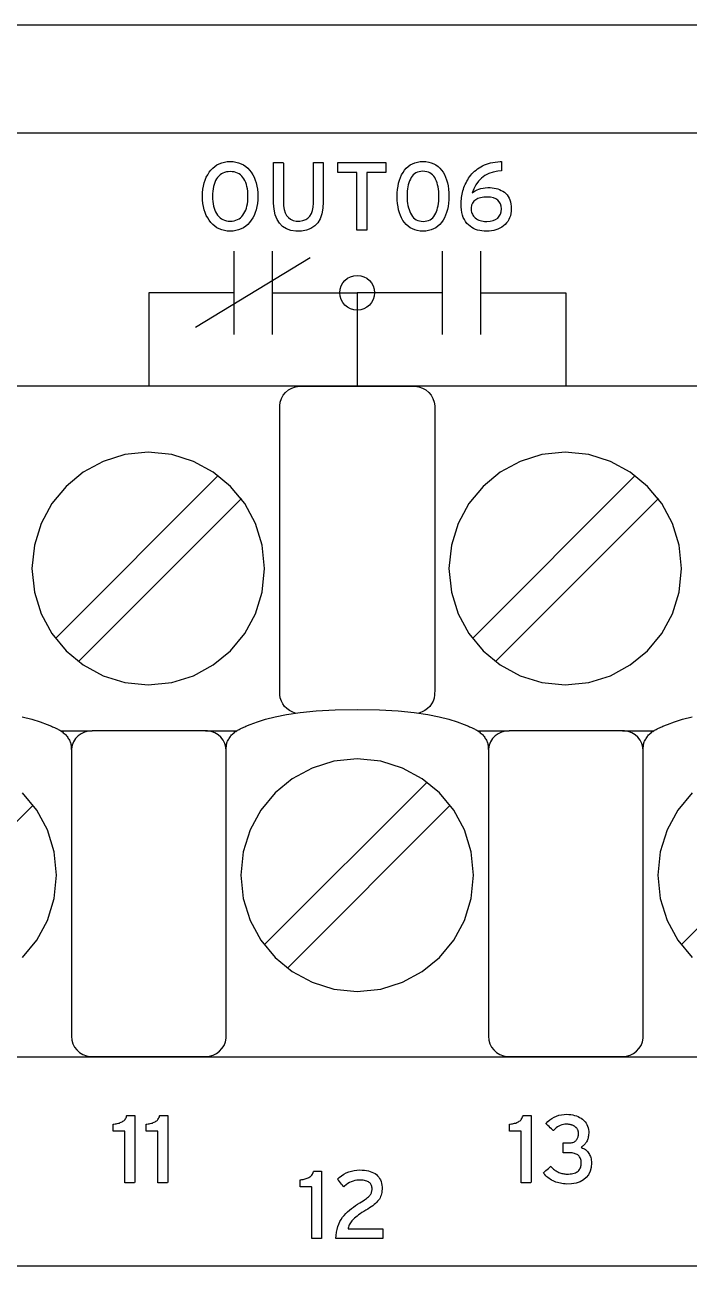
# Model space of a CAD drawing. Extents: x 1 to 47.7, y 0.2 to 33.3.
# Drawn here: x 29.693 to 30.649, y 13.33 to 15.115 of the extents above; entities that cross this region are included whole.
import ezdxf

# ---------------------------------------------------------------- set-up
doc = ezdxf.new("R2010")
doc.units = 0
doc.header["$MEASUREMENT"] = 0
doc.layers.add('4_0_____DWG', color=7, linetype='CONTINUOUS')

msp = doc.modelspace()

# ---------------------------------------------------------------- linework, layer by layer
at = {"layer": '4_0_____DWG'}
for points in [[(29.617, 15.1152), (29.7003, 15.1152), (29.7842, 15.1152), (29.8687, 15.1152), (29.9539, 15.1152), (30.0397, 15.1152), (30.126, 15.1152), (30.2129, 15.1152), (30.3004, 15.1152), (30.3884, 15.1152), (30.5661, 15.1152), (30.7458, 15.1152)], [(28.4366, 14.9598), (28.543, 14.9598), (28.6512, 14.9598), (28.761, 14.9598), (28.8724, 14.9598), (28.9854, 14.9598), (29.0998, 14.9598), (29.2156, 14.9598), (29.3328, 14.9598), (29.4512, 14.9598), (29.5708, 14.9598), (29.6916, 14.9598), (29.8135, 14.9598), (29.9364, 14.9598), (30.0602, 14.9598), (30.3105, 14.9598), (30.5639, 14.9598), (30.8198, 14.9598), (31.0777, 14.9598), (31.3372, 14.9598), (31.8587, 14.9598), (32.3802, 14.9598), (32.6397, 14.9598), (32.8976, 14.9598)], [(30.1847, 14.9029), (30.1847, 14.8199), (30.1706, 14.8199), (30.1706, 14.9029), (30.1431, 14.9029), (30.1431, 14.9171), (30.2122, 14.9171), (30.2122, 14.9029), (30.1847, 14.9029)], [(29.9934, 14.7899), (29.9934, 14.6699)], [(30.0484, 14.7899), (30.0484, 14.6699)], [(30.2934, 14.7899), (30.2934, 14.6699)], [(30.3484, 14.7899), (30.3484, 14.6699)], [(30.1034, 14.7799), (29.9384, 14.6799)], [(29.9934, 14.7299), (29.8709, 14.7299), (29.8709, 14.5953)], [(30.0484, 14.7299), (30.1709, 14.7299), (30.1709, 14.5953)], [(30.2934, 14.7299), (30.1709, 14.7299), (30.1709, 14.5953)], [(30.3484, 14.7299), (30.4709, 14.7299), (30.4709, 14.5953)], [(30.6958, 14.5953), (30.5847, 14.5953), (30.4683, 14.5953), (30.3469, 14.5953), (30.2211, 14.5953), (30.0913, 14.5953), (29.9579, 14.5953), (29.8214, 14.5953), (29.6822, 14.5953), (29.5408, 14.5953), (29.2531, 14.5953), (28.9618, 14.5953), (28.6706, 14.5953), (28.3829, 14.5953)], [(30.0819, 14.1254), (30.0775, 14.1269), (30.0734, 14.1291), (30.0697, 14.1317), (30.0665, 14.1349), (30.0638, 14.1386), (30.0618, 14.1426), (30.0603, 14.147), (30.0596, 14.1516), (30.0595, 14.1591), (30.0595, 14.1913), (30.0595, 14.2454), (30.0595, 14.3131), (30.0595, 14.3861), (30.0595, 14.4561), (30.0595, 14.5149), (30.0595, 14.5543), (30.0595, 14.567), (30.0602, 14.5726), (30.062, 14.5778), (30.0646, 14.5825), (30.068, 14.5866), (30.0722, 14.5901), (30.0769, 14.5927), (30.0822, 14.5946), (30.0879, 14.5954), (30.0928, 14.5954), (30.107, 14.5954), (30.1293, 14.5954), (30.1565, 14.5954), (30.1854, 14.5954), (30.2126, 14.5954), (30.2349, 14.5954), (30.2491, 14.5954), (30.2541, 14.5954), (30.2597, 14.5946), (30.265, 14.5927), (30.2697, 14.5901), (30.2739, 14.5866), (30.2773, 14.5825), (30.2799, 14.5778), (30.2817, 14.5726), (30.2824, 14.567), (30.2824, 14.5543), (30.2824, 14.5149), (30.2824, 14.4561), (30.2824, 14.3861), (30.2824, 14.3131), (30.2824, 14.2454), (30.2824, 14.1913), (30.2824, 14.1591), (30.2823, 14.1516), (30.2816, 14.1469), (30.2801, 14.1426), (30.278, 14.1385), (30.2753, 14.1349), (30.2721, 14.1317), (30.2683, 14.129), (30.2642, 14.1269), (30.2597, 14.1254)], [(29.7366, 14.2328), (29.9708, 14.4671)], [(30.3366, 14.2328), (30.5709, 14.4671)], [(29.77, 14.1994), (30.0043, 14.4337)], [(30.37, 14.1994), (30.6043, 14.4337)], [(29.9825, 14.0708), (29.9825, 14.0723), (29.9826, 14.0738), (29.9826, 14.0754), (29.9827, 14.077), (29.9828, 14.0786), (29.983, 14.0801), (29.9832, 14.0815), (29.9835, 14.0827), (29.9839, 14.0838), (29.9845, 14.0851), (29.9852, 14.0863), (29.986, 14.0876), (29.9868, 14.0889), (29.9876, 14.0901), (29.9884, 14.0914), (29.9893, 14.0927), (29.9901, 14.0939), (29.9913, 14.0951), (29.9926, 14.0961), (29.9939, 14.0971), (29.9951, 14.0981), (29.9964, 14.0989), (29.9976, 14.0997), (29.9988, 14.1005), (30.0001, 14.1012), (30.0013, 14.1019), (30.0025, 14.1025), (30.0036, 14.103), (30.0046, 14.1036), (30.0057, 14.1041), (30.0068, 14.1046), (30.008, 14.1051), (30.0093, 14.1057), (30.0108, 14.1063), (30.0171, 14.1088), (30.0274, 14.1126), (30.0392, 14.1164), (30.053, 14.1201), (30.0694, 14.1234), (30.0889, 14.1263), (30.1119, 14.1286), (30.1391, 14.13), (30.171, 14.1306), (30.2029, 14.13), (30.2301, 14.1286), (30.2531, 14.1263), (30.2726, 14.1234), (30.289, 14.1201), (30.3028, 14.1164), (30.3146, 14.1126), (30.3248, 14.1088), (30.3312, 14.1063), (30.3327, 14.1057), (30.334, 14.1051), (30.3352, 14.1046), (30.3363, 14.1041), (30.3374, 14.1036), (30.3384, 14.103), (30.3395, 14.1025), (30.3407, 14.1019), (30.3419, 14.1012), (30.3431, 14.1005), (30.3444, 14.0997), (30.3456, 14.0989), (30.3469, 14.0981), (30.3481, 14.0971), (30.3494, 14.0961), (30.3507, 14.0951), (30.3519, 14.0939), (30.3527, 14.0927), (30.3536, 14.0914), (30.3544, 14.0901), (30.3552, 14.0889), (30.356, 14.0876), (30.3568, 14.0863), (30.3575, 14.0851), (30.3581, 14.0838), (30.3585, 14.0827), (30.3588, 14.0815), (30.3591, 14.0801), (30.3593, 14.0786), (30.3594, 14.077), (30.3595, 14.0754), (30.3596, 14.0738), (30.3597, 14.0723), (30.3597, 14.0708)], [(29.689, 14.1201), (29.7028, 14.1164), (29.7146, 14.1126), (29.7248, 14.1088), (29.7312, 14.1063), (29.7327, 14.1057), (29.734, 14.1051), (29.7352, 14.1046), (29.7363, 14.1041), (29.7374, 14.1036), (29.7384, 14.103), (29.7395, 14.1025), (29.7407, 14.1019), (29.7419, 14.1012), (29.7431, 14.1005), (29.7444, 14.0997), (29.7456, 14.0989), (29.7468, 14.0981), (29.7481, 14.0971), (29.7494, 14.0961), (29.7507, 14.0951), (29.7519, 14.0939), (29.7527, 14.0927), (29.7535, 14.0914), (29.7544, 14.0901), (29.7552, 14.0889), (29.756, 14.0876), (29.7568, 14.0863), (29.7575, 14.0851), (29.7581, 14.0838), (29.7585, 14.0827), (29.7588, 14.0815), (29.7591, 14.0801), (29.7593, 14.0786), (29.7594, 14.077), (29.7595, 14.0754), (29.7596, 14.0738), (29.7597, 14.0723), (29.7597, 14.0708)], [(30.5825, 14.0708), (30.5825, 14.0723), (30.5826, 14.0738), (30.5826, 14.0754), (30.5827, 14.077), (30.5828, 14.0786), (30.583, 14.0801), (30.5832, 14.0815), (30.5835, 14.0827), (30.5839, 14.0838), (30.5845, 14.0851), (30.5852, 14.0863), (30.586, 14.0876), (30.5868, 14.0889), (30.5876, 14.0901), (30.5884, 14.0914), (30.5893, 14.0927), (30.5901, 14.0939), (30.5913, 14.0951), (30.5926, 14.0961), (30.5939, 14.0971), (30.5951, 14.0981), (30.5964, 14.0989), (30.5976, 14.0997), (30.5988, 14.1005), (30.6001, 14.1012), (30.6013, 14.1019), (30.6025, 14.1025), (30.6036, 14.103), (30.6046, 14.1036), (30.6057, 14.1041), (30.6068, 14.1046), (30.608, 14.1051), (30.6093, 14.1057), (30.6108, 14.1063), (30.6172, 14.1088), (30.6274, 14.1126), (30.6392, 14.1164), (30.653, 14.1201)], [(29.7441, 14.1), (29.7897, 14.1)], [(29.9525, 14.1), (29.9981, 14.1)], [(30.3441, 14.1), (30.3897, 14.1)], [(30.5525, 14.1), (30.5981, 14.1)], [(30.0372, 13.7918), (30.2715, 14.0261)], [(30.6372, 13.7918), (30.8715, 14.0261)], [(29.6893, 13.7739), (29.7098, 13.7986), (29.7252, 13.827), (29.7349, 13.8584), (29.7383, 13.8921), (29.7349, 13.9258), (29.7252, 13.9572), (29.7098, 13.9856), (29.6893, 14.0104)], [(30.6527, 14.0104), (30.6322, 13.9856), (30.6168, 13.9572), (30.607, 13.9258), (30.6036, 13.8921), (30.607, 13.8584), (30.6168, 13.827), (30.6322, 13.7986), (30.6527, 13.7739)], [(29.4706, 13.7584), (29.7049, 13.9927)], [(30.0706, 13.7584), (30.3049, 13.9927)], [(28.4201, 13.6311), (28.5593, 13.6311), (28.7007, 13.6311), (28.9885, 13.6311), (29.2798, 13.6311), (29.5711, 13.6311), (29.8589, 13.6311), (30.0003, 13.6311), (30.1395, 13.6311), (30.276, 13.6311), (30.4094, 13.6311), (30.5393, 13.6311), (30.6651, 13.6311)], [(32.8976, 13.3298), (32.6397, 13.3298), (32.3802, 13.3298), (31.8587, 13.3298), (31.3372, 13.3298), (31.0777, 13.3298), (30.8198, 13.3298), (30.5639, 13.3298), (30.3105, 13.3298), (30.0602, 13.3298), (29.9364, 13.3298), (29.8135, 13.3298), (29.6916, 13.3298), (29.5708, 13.3298), (29.4512, 13.3298), (29.3328, 13.3298), (29.2156, 13.3298), (29.0998, 13.3298), (28.9854, 13.3298), (28.8724, 13.3298), (28.761, 13.3298), (28.6512, 13.3298), (28.543, 13.3298), (28.4366, 13.3298)]]:
    msp.add_lwpolyline(points, dxfattribs=at)
for points in [[(30.0281, 14.8685), (30.0279, 14.8634), (30.0274, 14.8584), (30.0267, 14.8538), (30.0257, 14.8493), (30.0243, 14.8452), (30.0227, 14.8412), (30.0208, 14.8376), (30.0186, 14.8341), (30.0162, 14.8309), (30.0134, 14.8281), (30.0105, 14.8255), (30.0073, 14.8234), (30.0039, 14.8217), (30.0003, 14.8203), (29.9965, 14.8193), (29.9924, 14.8186), (29.9881, 14.8183), (29.9839, 14.8186), (29.9799, 14.8193), (29.9761, 14.8203), (29.9725, 14.8217), (29.9692, 14.8234), (29.9661, 14.8255), (29.9632, 14.8281), (29.9605, 14.8309), (29.958, 14.8341), (29.9558, 14.8376), (29.9538, 14.8412), (29.9522, 14.8452), (29.9508, 14.8493), (29.9498, 14.8538), (29.949, 14.8584), (29.9485, 14.8634), (29.9483, 14.8685), (29.9485, 14.8737), (29.949, 14.8786), (29.9498, 14.8833), (29.9508, 14.8878), (29.9522, 14.892), (29.9538, 14.8959), (29.9558, 14.8996), (29.958, 14.9031), (29.9605, 14.9063), (29.9632, 14.9091), (29.9661, 14.9116), (29.9692, 14.9137), (29.9725, 14.9154), (29.9761, 14.9168), (29.9799, 14.9178), (29.9839, 14.9184), (29.9881, 14.9186), (29.9924, 14.9184), (29.9965, 14.9178), (30.0003, 14.9168), (30.0039, 14.9154), (30.0073, 14.9137), (30.0105, 14.9116), (30.0134, 14.9091), (30.0162, 14.9063), (30.0186, 14.9031), (30.0208, 14.8996), (30.0227, 14.8959), (30.0243, 14.892), (30.0257, 14.8878), (30.0267, 14.8833), (30.0274, 14.8786), (30.0279, 14.8737)], [(30.1221, 14.8604), (30.1216, 14.8513), (30.1201, 14.8433), (30.1176, 14.8364), (30.1142, 14.8306), (30.1098, 14.8259), (30.1044, 14.8224), (30.0981, 14.8199), (30.0908, 14.8186), (30.0828, 14.8185), (30.0754, 14.8196), (30.069, 14.8219), (30.0636, 14.8253), (30.0591, 14.8297), (30.0556, 14.8353), (30.053, 14.8421), (30.0513, 14.8499), (30.0506, 14.8588), (30.0506, 14.8621), (30.0506, 14.8671), (30.0506, 14.8748), (30.0506, 14.884), (30.0506, 14.8938), (30.0506, 14.9031), (30.0506, 14.9107), (30.0506, 14.9157), (30.0506, 14.9171), (30.0514, 14.9171), (30.0529, 14.9171), (30.055, 14.9171), (30.0574, 14.9171), (30.0598, 14.9171), (30.062, 14.9171), (30.0637, 14.9171), (30.0646, 14.9171), (30.0647, 14.9163), (30.0647, 14.912), (30.0647, 14.9048), (30.0647, 14.8959), (30.0647, 14.8862), (30.0647, 14.8768), (30.0647, 14.8688), (30.0647, 14.8632), (30.0647, 14.8611), (30.065, 14.8549), (30.0659, 14.8496), (30.0673, 14.8449), (30.0694, 14.841), (30.072, 14.8379), (30.0752, 14.8355), (30.079, 14.8339), (30.0833, 14.833), (30.0882, 14.8329), (30.0928, 14.8336), (30.0968, 14.8351), (30.1001, 14.8372), (30.1029, 14.8401), (30.1051, 14.8437), (30.1067, 14.848), (30.1077, 14.8531), (30.108, 14.8589), (30.108, 14.8615), (30.108, 14.8666), (30.108, 14.8743), (30.108, 14.8837), (30.108, 14.8936), (30.108, 14.9029), (30.108, 14.9106), (30.108, 14.9157), (30.1081, 14.9171), (30.1088, 14.9171), (30.1103, 14.9171), (30.1124, 14.9171), (30.1148, 14.9171), (30.1173, 14.9171), (30.1195, 14.9171), (30.1211, 14.9171), (30.122, 14.9171), (30.1221, 14.9163), (30.1221, 14.9119), (30.1221, 14.9047), (30.1221, 14.8956), (30.1221, 14.8858), (30.1221, 14.8763), (30.1221, 14.8682), (30.1221, 14.8625)], [(30.3027, 14.8687), (30.3026, 14.8635), (30.3022, 14.8586), (30.3016, 14.8539), (30.3007, 14.8495), (30.2995, 14.8453), (30.2981, 14.8414), (30.2964, 14.8376), (30.2944, 14.8342), (30.2922, 14.8309), (30.2897, 14.8281), (30.287, 14.8255), (30.284, 14.8234), (30.2808, 14.8217), (30.2774, 14.8203), (30.2736, 14.8193), (30.2697, 14.8186), (30.2655, 14.8183), (30.2613, 14.8186), (30.2574, 14.8192), (30.2537, 14.8202), (30.2503, 14.8216), (30.2471, 14.8234), (30.2442, 14.8255), (30.2415, 14.828), (30.239, 14.8308), (30.2368, 14.834), (30.2349, 14.8374), (30.2332, 14.8411), (30.2317, 14.845), (30.2306, 14.8492), (30.2297, 14.8536), (30.229, 14.8583), (30.2286, 14.8632), (30.2285, 14.8684), (30.2286, 14.8736), (30.229, 14.8785), (30.2297, 14.8832), (30.2306, 14.8876), (30.2318, 14.8918), (30.2332, 14.8958), (30.2349, 14.8995), (30.2369, 14.903), (30.2392, 14.9062), (30.2416, 14.9091), (30.2444, 14.9116), (30.2473, 14.9137), (30.2505, 14.9155), (30.254, 14.9168), (30.2577, 14.9178), (30.2616, 14.9184), (30.2657, 14.9186), (30.2699, 14.9184), (30.2739, 14.9178), (30.2776, 14.9168), (30.281, 14.9154), (30.2842, 14.9137), (30.2872, 14.9116), (30.2899, 14.9091), (30.2923, 14.9063), (30.2945, 14.9031), (30.2965, 14.8997), (30.2981, 14.896), (30.2995, 14.8921), (30.3007, 14.8879), (30.3016, 14.8834), (30.3022, 14.8788), (30.3026, 14.8738)], [(30.3927, 14.8507), (30.3925, 14.8472), (30.392, 14.8438), (30.3913, 14.8407), (30.3903, 14.8378), (30.389, 14.835), (30.3875, 14.8325), (30.3857, 14.8302), (30.3837, 14.828), (30.3813, 14.8261), (30.3789, 14.8244), (30.3762, 14.8228), (30.3734, 14.8215), (30.3705, 14.8205), (30.3674, 14.8196), (30.3642, 14.819), (30.3608, 14.8186), (30.3572, 14.8184), (30.3537, 14.8184), (30.3504, 14.8187), (30.3472, 14.8192), (30.3442, 14.8199), (30.3412, 14.8209), (30.3385, 14.8222), (30.3358, 14.8237), (30.3333, 14.8254), (30.3309, 14.8274), (30.3287, 14.8296), (30.3268, 14.8322), (30.3251, 14.835), (30.3236, 14.8381), (30.3225, 14.8415), (30.3215, 14.8453), (30.3209, 14.8493), (30.3205, 14.8536), (30.3205, 14.8577), (30.3205, 14.8599), (30.3206, 14.8622), (30.3209, 14.8645), (30.3212, 14.8668), (30.3215, 14.8691), (30.322, 14.8715), (30.3225, 14.8739), (30.3231, 14.8763), (30.3238, 14.8787), (30.3246, 14.8811), (30.3254, 14.8834), (30.3264, 14.8857), (30.3275, 14.8879), (30.3286, 14.8902), (30.3299, 14.8924), (30.3313, 14.8945), (30.3327, 14.8967), (30.3343, 14.8988), (30.3361, 14.9008), (30.3379, 14.9027), (30.3399, 14.9045), (30.3419, 14.9062), (30.3441, 14.9079), (30.3464, 14.9095), (30.3488, 14.9109), (30.3513, 14.9123), (30.354, 14.9136), (30.3568, 14.9148), (30.3598, 14.9158), (30.3629, 14.9166), (30.3661, 14.9173), (30.3695, 14.9179), (30.3731, 14.9183), (30.3768, 14.9186), (30.3788, 14.9185), (30.3788, 14.9176), (30.3788, 14.916), (30.3788, 14.9139), (30.3788, 14.9115), (30.3788, 14.9092), (30.3788, 14.9072), (30.3788, 14.9057), (30.3788, 14.905), (30.3732, 14.9045), (30.3664, 14.9032), (30.3602, 14.9012), (30.3546, 14.8984), (30.3497, 14.8948), (30.3454, 14.8904), (30.3417, 14.8853), (30.3386, 14.8794), (30.3364, 14.8734), (30.3385, 14.8751), (30.3409, 14.8766), (30.3434, 14.8778), (30.3461, 14.8789), (30.349, 14.8797), (30.352, 14.8804), (30.3553, 14.8808), (30.3588, 14.881), (30.3622, 14.8811), (30.3652, 14.8809), (30.368, 14.8805), (30.3708, 14.88), (30.3734, 14.8792), (30.3759, 14.8783), (30.3783, 14.8771), (30.3806, 14.8758), (30.3828, 14.8743), (30.3848, 14.8725), (30.3866, 14.8705), (30.3881, 14.8683), (30.3895, 14.8659), (30.3906, 14.8633), (30.3914, 14.8605), (30.3921, 14.8574), (30.3925, 14.8542)], [(30.0137, 14.8685), (30.0136, 14.8723), (30.0134, 14.876), (30.0129, 14.8794), (30.0123, 14.8826), (30.0115, 14.8857), (30.0105, 14.8885), (30.0093, 14.8911), (30.008, 14.8936), (30.0065, 14.8958), (30.0048, 14.8977), (30.0029, 14.8994), (30.0009, 14.9008), (29.9987, 14.902), (29.9963, 14.9029), (29.9937, 14.9036), (29.991, 14.904), (29.9881, 14.9041), (29.9853, 14.904), (29.9827, 14.9036), (29.9801, 14.9029), (29.9778, 14.902), (29.9756, 14.9008), (29.9736, 14.8994), (29.9718, 14.8977), (29.9701, 14.8958), (29.9685, 14.8936), (29.9672, 14.8911), (29.966, 14.8885), (29.965, 14.8857), (29.9642, 14.8826), (29.9635, 14.8794), (29.9631, 14.876), (29.9628, 14.8723), (29.9627, 14.8685), (29.9628, 14.8648), (29.9631, 14.8612), (29.9635, 14.8578), (29.9642, 14.8546), (29.965, 14.8516), (29.966, 14.8488), (29.9672, 14.8462), (29.9685, 14.8438), (29.9701, 14.8415), (29.9718, 14.8395), (29.9736, 14.8377), (29.9756, 14.8362), (29.9778, 14.835), (29.9801, 14.8341), (29.9827, 14.8334), (29.9853, 14.833), (29.9881, 14.8329), (29.991, 14.833), (29.9937, 14.8334), (29.9963, 14.8341), (29.9987, 14.835), (30.0009, 14.8362), (30.0029, 14.8377), (30.0048, 14.8395), (30.0065, 14.8415), (30.008, 14.8438), (30.0093, 14.8462), (30.0105, 14.8488), (30.0115, 14.8516), (30.0123, 14.8546), (30.0129, 14.8578), (30.0134, 14.8612), (30.0136, 14.8648)], [(30.2885, 14.8684), (30.2884, 14.872), (30.2882, 14.8755), (30.2879, 14.8788), (30.2873, 14.882), (30.2867, 14.885), (30.2859, 14.8878), (30.2849, 14.8905), (30.2838, 14.8931), (30.2826, 14.8954), (30.2811, 14.8975), (30.2795, 14.8994), (30.2776, 14.9009), (30.2756, 14.9022), (30.2733, 14.9032), (30.2709, 14.9039), (30.2683, 14.9044), (30.2655, 14.9045), (30.2627, 14.9044), (30.2601, 14.9039), (30.2577, 14.9032), (30.2555, 14.9022), (30.2535, 14.901), (30.2517, 14.8994), (30.2501, 14.8976), (30.2486, 14.8956), (30.2474, 14.8932), (30.2462, 14.8907), (30.2453, 14.8881), (30.2445, 14.8852), (30.2438, 14.8823), (30.2433, 14.8791), (30.243, 14.8758), (30.2428, 14.8723), (30.2427, 14.8687), (30.2428, 14.8651), (30.243, 14.8616), (30.2434, 14.8583), (30.2439, 14.8552), (30.2446, 14.8522), (30.2455, 14.8494), (30.2465, 14.8467), (30.2476, 14.8442), (30.2489, 14.8418), (30.2504, 14.8397), (30.252, 14.8378), (30.2538, 14.8362), (30.2558, 14.8349), (30.258, 14.8338), (30.2604, 14.8331), (30.263, 14.8326), (30.2657, 14.8324), (30.2686, 14.8326), (30.2712, 14.8331), (30.2736, 14.8338), (30.2758, 14.8348), (30.2778, 14.8361), (30.2797, 14.8377), (30.2813, 14.8396), (30.2827, 14.8417), (30.284, 14.8441), (30.285, 14.8466), (30.286, 14.8492), (30.2867, 14.852), (30.2874, 14.855), (30.2879, 14.8581), (30.2882, 14.8614), (30.2884, 14.8648)], [(30.3784, 14.8505), (30.3781, 14.8544), (30.3771, 14.8578), (30.3754, 14.8606), (30.3732, 14.863), (30.3704, 14.8649), (30.3669, 14.8662), (30.3628, 14.8671), (30.3581, 14.8674), (30.353, 14.8672), (30.3485, 14.8666), (30.3446, 14.8654), (30.3414, 14.8637), (30.3388, 14.8615), (30.3369, 14.8588), (30.3356, 14.8556), (30.3349, 14.8519), (30.3348, 14.8492), (30.335, 14.8475), (30.3354, 14.8458), (30.3359, 14.8443), (30.3366, 14.8427), (30.3374, 14.8413), (30.3384, 14.8399), (30.3396, 14.8386), (30.3409, 14.8374), (30.3424, 14.8362), (30.344, 14.8352), (30.3458, 14.8344), (30.3477, 14.8337), (30.3498, 14.8331), (30.352, 14.8328), (30.3543, 14.8325), (30.3574, 14.8325), (30.3623, 14.8329), (30.3665, 14.8338), (30.3701, 14.8353), (30.3731, 14.8373), (30.3754, 14.8398), (30.3771, 14.8428), (30.3781, 14.8464)], [(30.1959, 14.7299), (30.1954, 14.7249), (30.194, 14.7202), (30.1917, 14.7159), (30.1886, 14.7122), (30.1849, 14.7092), (30.1807, 14.7069), (30.176, 14.7054), (30.1709, 14.7049), (30.1659, 14.7054), (30.1612, 14.7069), (30.157, 14.7092), (30.1533, 14.7122), (30.1502, 14.7159), (30.1479, 14.7202), (30.1465, 14.7249), (30.1459, 14.7299), (30.1465, 14.7349), (30.1479, 14.7396), (30.1502, 14.7439), (30.1533, 14.7476), (30.157, 14.7506), (30.1612, 14.7529), (30.1659, 14.7544), (30.1709, 14.7549), (30.176, 14.7544), (30.1807, 14.7529), (30.1849, 14.7506), (30.1886, 14.7476), (30.1917, 14.7439), (30.194, 14.7396), (30.1954, 14.7349)], [(29.703, 14.3331), (29.7064, 14.2994), (29.7162, 14.268), (29.7316, 14.2396), (29.752, 14.2149), (29.7768, 14.1945), (29.8052, 14.1791), (29.8367, 14.1694), (29.8704, 14.166), (29.9041, 14.1694), (29.9355, 14.1791), (29.9639, 14.1945), (29.9887, 14.2149), (30.0091, 14.2396), (30.0245, 14.268), (30.0343, 14.2994), (30.0377, 14.3331), (30.0343, 14.3668), (30.0245, 14.3982), (30.0091, 14.4266), (29.9887, 14.4514), (29.9639, 14.4719), (29.9355, 14.4873), (29.9041, 14.4971), (29.8704, 14.5005), (29.8367, 14.4971), (29.8052, 14.4873), (29.7768, 14.4719), (29.752, 14.4514), (29.7316, 14.4266), (29.7162, 14.3982), (29.7064, 14.3668)], [(30.303, 14.3331), (30.3064, 14.2994), (30.3162, 14.268), (30.3316, 14.2396), (30.352, 14.2149), (30.3768, 14.1945), (30.4052, 14.1791), (30.4367, 14.1694), (30.4704, 14.166), (30.5041, 14.1694), (30.5355, 14.1791), (30.5639, 14.1945), (30.5887, 14.2149), (30.6091, 14.2396), (30.6245, 14.268), (30.6343, 14.2994), (30.6377, 14.3331), (30.6343, 14.3668), (30.6245, 14.3982), (30.6091, 14.4266), (30.5887, 14.4514), (30.5639, 14.4719), (30.5355, 14.4873), (30.5041, 14.4971), (30.4704, 14.5005), (30.4367, 14.4971), (30.4052, 14.4873), (30.3768, 14.4719), (30.352, 14.4514), (30.3316, 14.4266), (30.3162, 14.3982), (30.3064, 14.3668)], [(29.9825, 14.0708), (29.982, 14.0763), (29.9804, 14.0815), (29.978, 14.0863), (29.9747, 14.0905), (29.9707, 14.0941), (29.9661, 14.0969), (29.961, 14.0989), (29.9554, 14.0999), (29.9509, 14.1), (29.9391, 14.1), (29.9186, 14.1), (29.8924, 14.1), (29.8639, 14.1), (29.8362, 14.1), (29.8125, 14.1), (29.7959, 14.1), (29.7897, 14.1), (29.784, 14.0995), (29.7786, 14.098), (29.7738, 14.0956), (29.7695, 14.0924), (29.7658, 14.0885), (29.7629, 14.084), (29.7609, 14.079), (29.7598, 14.0736), (29.7597, 14.0667), (29.7597, 14.037), (29.7597, 13.9852), (29.7597, 13.9194), (29.7597, 13.8476), (29.7597, 13.7778), (29.7597, 13.718), (29.7597, 13.6762), (29.7597, 13.6605), (29.7602, 13.6549), (29.7618, 13.6497), (29.7642, 13.645), (29.7675, 13.6408), (29.7715, 13.6372), (29.7761, 13.6344), (29.7813, 13.6324), (29.7868, 13.6314), (29.7913, 13.6313), (29.8031, 13.6313), (29.8237, 13.6313), (29.8498, 13.6313), (29.8783, 13.6313), (29.906, 13.6313), (29.9297, 13.6313), (29.9463, 13.6313), (29.9525, 13.6313), (29.9582, 13.6318), (29.9636, 13.6333), (29.9685, 13.6357), (29.9728, 13.6389), (29.9764, 13.6428), (29.9793, 13.6473), (29.9813, 13.6523), (29.9824, 13.6577), (29.9825, 13.6646), (29.9825, 13.6943), (29.9825, 13.7461), (29.9825, 13.8119), (29.9825, 13.8837), (29.9825, 13.9535), (29.9825, 14.0133), (29.9825, 14.0551)], [(30.5825, 14.0708), (30.582, 14.0763), (30.5804, 14.0815), (30.578, 14.0863), (30.5747, 14.0905), (30.5707, 14.0941), (30.5661, 14.0969), (30.561, 14.0989), (30.5554, 14.0999), (30.5509, 14.1), (30.5391, 14.1), (30.5186, 14.1), (30.4924, 14.1), (30.4639, 14.1), (30.4362, 14.1), (30.4125, 14.1), (30.3959, 14.1), (30.3897, 14.1), (30.384, 14.0995), (30.3786, 14.098), (30.3738, 14.0956), (30.3695, 14.0924), (30.3658, 14.0885), (30.3629, 14.084), (30.3609, 14.079), (30.3598, 14.0736), (30.3597, 14.0667), (30.3597, 14.037), (30.3597, 13.9852), (30.3597, 13.9194), (30.3597, 13.8476), (30.3597, 13.7778), (30.3597, 13.718), (30.3597, 13.6762), (30.3597, 13.6605), (30.3602, 13.6549), (30.3618, 13.6497), (30.3643, 13.645), (30.3675, 13.6408), (30.3715, 13.6372), (30.3761, 13.6344), (30.3813, 13.6324), (30.3868, 13.6314), (30.3913, 13.6313), (30.4031, 13.6313), (30.4237, 13.6313), (30.4498, 13.6313), (30.4783, 13.6313), (30.506, 13.6313), (30.5297, 13.6313), (30.5463, 13.6313), (30.5525, 13.6313), (30.5582, 13.6318), (30.5636, 13.6333), (30.5685, 13.6357), (30.5728, 13.6389), (30.5764, 13.6428), (30.5793, 13.6473), (30.5813, 13.6523), (30.5824, 13.6577), (30.5825, 13.6646), (30.5825, 13.6943), (30.5825, 13.7461), (30.5825, 13.8119), (30.5825, 13.8837), (30.5825, 13.9535), (30.5825, 14.0133), (30.5825, 14.0551)], [(30.0036, 13.8921), (30.007, 13.8584), (30.0168, 13.827), (30.0322, 13.7986), (30.0527, 13.7739), (30.0774, 13.7535), (30.1059, 13.7381), (30.1373, 13.7284), (30.1711, 13.725), (30.2048, 13.7284), (30.2362, 13.7381), (30.2646, 13.7535), (30.2893, 13.7739), (30.3098, 13.7986), (30.3252, 13.827), (30.3349, 13.8584), (30.3383, 13.8921), (30.3349, 13.9258), (30.3252, 13.9572), (30.3098, 13.9856), (30.2893, 14.0104), (30.2646, 14.0309), (30.2362, 14.0463), (30.2048, 14.0561), (30.1711, 14.0595), (30.1373, 14.0561), (30.1059, 14.0463), (30.0774, 14.0309), (30.0527, 14.0104), (30.0322, 13.9856), (30.0168, 13.9572), (30.007, 13.9258)], [(29.8367, 13.4495), (29.8367, 13.4523), (29.8367, 13.4599), (29.8367, 13.4708), (29.8367, 13.4835), (29.8367, 13.4965), (29.8367, 13.5085), (29.8367, 13.5179), (29.8367, 13.5233), (29.8365, 13.524), (29.8353, 13.524), (29.8332, 13.524), (29.8305, 13.524), (29.8276, 13.524), (29.8248, 13.524), (29.8224, 13.524), (29.8207, 13.524), (29.82, 13.524), (29.82, 13.5244), (29.82, 13.5254), (29.82, 13.5269), (29.82, 13.5286), (29.82, 13.5303), (29.82, 13.532), (29.82, 13.5332), (29.82, 13.5339), (29.8209, 13.5341), (29.8226, 13.5343), (29.8242, 13.5346), (29.8258, 13.5349), (29.8273, 13.5353), (29.8287, 13.5357), (29.8301, 13.5363), (29.8315, 13.5368), (29.8328, 13.5375), (29.8339, 13.5382), (29.835, 13.539), (29.836, 13.5399), (29.8369, 13.5409), (29.8376, 13.542), (29.8383, 13.5432), (29.8388, 13.5445), (29.8392, 13.5459), (29.8395, 13.5467), (29.8404, 13.5467), (29.8418, 13.5467), (29.8436, 13.5467), (29.8456, 13.5467), (29.8476, 13.5467), (29.8492, 13.5467), (29.8504, 13.5467), (29.8508, 13.5467), (29.8508, 13.5429), (29.8508, 13.533), (29.8508, 13.5189), (29.8508, 13.5023), (29.8508, 13.4853), (29.8508, 13.4698), (29.8508, 13.4575), (29.8508, 13.4504), (29.8507, 13.4495), (29.8497, 13.4495), (29.8479, 13.4495), (29.8456, 13.4495), (29.8431, 13.4495), (29.8407, 13.4495), (29.8387, 13.4495), (29.8373, 13.4495)], [(29.8842, 13.4495), (29.8842, 13.4523), (29.8842, 13.4599), (29.8842, 13.4708), (29.8842, 13.4835), (29.8842, 13.4965), (29.8842, 13.5085), (29.8842, 13.5179), (29.8842, 13.5233), (29.884, 13.524), (29.8828, 13.524), (29.8807, 13.524), (29.878, 13.524), (29.8751, 13.524), (29.8723, 13.524), (29.8698, 13.524), (29.8681, 13.524), (29.8675, 13.524), (29.8675, 13.5244), (29.8675, 13.5254), (29.8675, 13.5269), (29.8675, 13.5286), (29.8675, 13.5303), (29.8675, 13.532), (29.8675, 13.5332), (29.8675, 13.5339), (29.8684, 13.5341), (29.87, 13.5343), (29.8717, 13.5346), (29.8732, 13.5349), (29.8748, 13.5353), (29.8762, 13.5357), (29.8776, 13.5363), (29.879, 13.5368), (29.8802, 13.5375), (29.8814, 13.5382), (29.8825, 13.539), (29.8835, 13.5399), (29.8843, 13.5409), (29.8851, 13.542), (29.8857, 13.5432), (29.8863, 13.5445), (29.8867, 13.5459), (29.887, 13.5467), (29.8878, 13.5467), (29.8893, 13.5467), (29.8911, 13.5467), (29.8931, 13.5467), (29.895, 13.5467), (29.8967, 13.5467), (29.8979, 13.5467), (29.8983, 13.5467), (29.8983, 13.5429), (29.8983, 13.533), (29.8983, 13.5189), (29.8983, 13.5023), (29.8983, 13.4853), (29.8983, 13.4698), (29.8983, 13.4575), (29.8983, 13.4504), (29.8981, 13.4495), (29.8971, 13.4495), (29.8953, 13.4495), (29.8931, 13.4495), (29.8906, 13.4495), (29.8882, 13.4495), (29.8862, 13.4495), (29.8847, 13.4495)], [(30.407, 13.4495), (30.407, 13.4523), (30.407, 13.4599), (30.407, 13.4708), (30.407, 13.4835), (30.407, 13.4965), (30.407, 13.5085), (30.407, 13.5179), (30.407, 13.5233), (30.4068, 13.524), (30.4056, 13.524), (30.4035, 13.524), (30.4008, 13.524), (30.3979, 13.524), (30.395, 13.524), (30.3926, 13.524), (30.3909, 13.524), (30.3903, 13.524), (30.3903, 13.5244), (30.3903, 13.5254), (30.3903, 13.5269), (30.3903, 13.5286), (30.3903, 13.5303), (30.3903, 13.532), (30.3903, 13.5332), (30.3903, 13.5339), (30.3911, 13.5341), (30.3928, 13.5343), (30.3945, 13.5346), (30.396, 13.5349), (30.3975, 13.5353), (30.399, 13.5357), (30.4004, 13.5363), (30.4017, 13.5368), (30.403, 13.5375), (30.4042, 13.5382), (30.4053, 13.539), (30.4062, 13.5399), (30.4071, 13.5409), (30.4079, 13.542), (30.4085, 13.5432), (30.409, 13.5445), (30.4095, 13.5459), (30.4098, 13.5467), (30.4106, 13.5467), (30.412, 13.5467), (30.4139, 13.5467), (30.4159, 13.5467), (30.4178, 13.5467), (30.4195, 13.5467), (30.4206, 13.5467), (30.4211, 13.5467), (30.4211, 13.5429), (30.4211, 13.533), (30.4211, 13.5189), (30.4211, 13.5023), (30.4211, 13.4853), (30.4211, 13.4698), (30.4211, 13.4575), (30.4211, 13.4504), (30.4209, 13.4495), (30.4199, 13.4495), (30.4181, 13.4495), (30.4159, 13.4495), (30.4134, 13.4495), (30.411, 13.4495), (30.4089, 13.4495), (30.4075, 13.4495)], [(30.508, 13.4783), (30.5074, 13.4719), (30.506, 13.4662), (30.5037, 13.4613), (30.5005, 13.4572), (30.4965, 13.4538), (30.4916, 13.4512), (30.4858, 13.4493), (30.4791, 13.4482), (30.4724, 13.4479), (30.4701, 13.448), (30.4678, 13.4482), (30.4656, 13.4486), (30.4634, 13.449), (30.4612, 13.4495), (30.459, 13.4501), (30.4569, 13.4508), (30.4548, 13.4516), (30.4527, 13.4525), (30.4507, 13.4536), (30.4488, 13.4547), (30.447, 13.4559), (30.4453, 13.4571), (30.4437, 13.4585), (30.4422, 13.4599), (30.4408, 13.4615), (30.4395, 13.4631), (30.4389, 13.4641), (30.4395, 13.4647), (30.4408, 13.4658), (30.4424, 13.4672), (30.4442, 13.4687), (30.446, 13.4703), (30.4476, 13.4717), (30.4488, 13.4728), (30.4495, 13.4734), (30.4502, 13.4727), (30.4512, 13.4715), (30.4524, 13.4704), (30.4535, 13.4694), (30.4547, 13.4684), (30.4559, 13.4675), (30.4572, 13.4667), (30.4585, 13.4659), (30.4598, 13.4653), (30.4612, 13.4646), (30.4626, 13.4641), (30.464, 13.4636), (30.4654, 13.4632), (30.4668, 13.4629), (30.4682, 13.4626), (30.4697, 13.4625), (30.4711, 13.4623), (30.4725, 13.4623), (30.4748, 13.4623), (30.4772, 13.4625), (30.4793, 13.4627), (30.4813, 13.4631), (30.4831, 13.4636), (30.4848, 13.4642), (30.4863, 13.4649), (30.4876, 13.4657), (30.4888, 13.4666), (30.4897, 13.4676), (30.4906, 13.4687), (30.4913, 13.4698), (30.492, 13.4711), (30.4925, 13.4724), (30.4929, 13.4738), (30.4932, 13.4753), (30.4933, 13.4769), (30.4933, 13.4786), (30.4932, 13.4802), (30.493, 13.4818), (30.4927, 13.4832), (30.4923, 13.4845), (30.4917, 13.4858), (30.491, 13.4869), (30.4902, 13.4879), (30.4893, 13.4889), (30.4883, 13.4897), (30.4872, 13.4904), (30.486, 13.491), (30.4847, 13.4916), (30.4834, 13.492), (30.4819, 13.4924), (30.4804, 13.4927), (30.4789, 13.4928), (30.4772, 13.4929), (30.4762, 13.493), (30.4756, 13.493), (30.4746, 13.493), (30.4733, 13.493), (30.4718, 13.493), (30.4704, 13.493), (30.4691, 13.493), (30.4681, 13.493), (30.4675, 13.493), (30.4674, 13.4931), (30.4674, 13.4941), (30.4674, 13.4958), (30.4674, 13.498), (30.4674, 13.5003), (30.4674, 13.5027), (30.4674, 13.5047), (30.4674, 13.5062), (30.4674, 13.507), (30.4676, 13.507), (30.4683, 13.507), (30.4694, 13.507), (30.4708, 13.507), (30.4722, 13.507), (30.4736, 13.507), (30.4749, 13.507), (30.4757, 13.507), (30.4761, 13.507), (30.4774, 13.5071), (30.4788, 13.5072), (30.4801, 13.5075), (30.4814, 13.5078), (30.4825, 13.5083), (30.4835, 13.5088), (30.4845, 13.5095), (30.4854, 13.5102), (30.4862, 13.5111), (30.4869, 13.512), (30.4875, 13.5129), (30.488, 13.5139), (30.4885, 13.5149), (30.4888, 13.5159), (30.4891, 13.517), (30.4893, 13.5182), (30.4894, 13.5194), (30.4894, 13.5205), (30.4894, 13.521), (30.4894, 13.5215), (30.4894, 13.5219), (30.4893, 13.5225), (30.4892, 13.523), (30.4891, 13.5235), (30.489, 13.524), (30.4889, 13.5245), (30.4887, 13.5251), (30.4885, 13.5256), (30.4882, 13.5261), (30.4879, 13.5266), (30.4876, 13.5271), (30.4873, 13.5276), (30.4869, 13.5281), (30.4865, 13.5285), (30.4861, 13.529), (30.4856, 13.5294), (30.4851, 13.5299), (30.4846, 13.5303), (30.484, 13.5307), (30.4835, 13.5311), (30.4828, 13.5315), (30.4822, 13.5318), (30.4815, 13.5322), (30.4807, 13.5325), (30.48, 13.5328), (30.4791, 13.533), (30.4782, 13.5332), (30.4773, 13.5334), (30.4763, 13.5336), (30.4753, 13.5337), (30.4743, 13.5338), (30.4732, 13.5338), (30.472, 13.5338), (30.4699, 13.5338), (30.4676, 13.5335), (30.4653, 13.5329), (30.4631, 13.5322), (30.461, 13.5312), (30.4589, 13.53), (30.457, 13.5286), (30.4551, 13.5269), (30.4533, 13.5251), (30.4528, 13.5251), (30.4519, 13.5259), (30.4505, 13.5273), (30.4488, 13.5289), (30.4471, 13.5307), (30.4454, 13.5323), (30.444, 13.5337), (30.443, 13.5347), (30.4426, 13.5351), (30.4453, 13.5378), (30.4482, 13.5403), (30.4512, 13.5424), (30.4544, 13.5442), (30.4577, 13.5457), (30.4612, 13.5468), (30.4648, 13.5476), (30.4685, 13.5481), (30.4723, 13.5482), (30.4754, 13.5481), (30.4783, 13.5478), (30.4811, 13.5474), (30.4837, 13.5467), (30.4863, 13.5459), (30.4887, 13.545), (30.491, 13.5438), (30.4932, 13.5425), (30.4953, 13.541), (30.4972, 13.5393), (30.4989, 13.5375), (30.5003, 13.5355), (30.5015, 13.5334), (30.5025, 13.5312), (30.5032, 13.5287), (30.5037, 13.5262), (30.504, 13.5234), (30.504, 13.521), (30.5039, 13.5191), (30.5037, 13.5174), (30.5035, 13.5157), (30.5032, 13.5141), (30.5027, 13.5127), (30.5023, 13.5113), (30.5017, 13.51), (30.5011, 13.5088), (30.5004, 13.5077), (30.4996, 13.5066), (30.4988, 13.5056), (30.4979, 13.5047), (30.497, 13.5038), (30.4961, 13.503), (30.4951, 13.5022), (30.494, 13.5014), (30.493, 13.5008), (30.4937, 13.5003), (30.4952, 13.4997), (30.4966, 13.4991), (30.4979, 13.4984), (30.4992, 13.4975), (30.5004, 13.4966), (30.5015, 13.4956), (30.5025, 13.4945), (30.5035, 13.4932), (30.5044, 13.4919), (30.5052, 13.4906), (30.5059, 13.4891), (30.5065, 13.4875), (30.507, 13.4859), (30.5074, 13.4841), (30.5077, 13.4823), (30.5079, 13.4804)], [(30.1055, 13.3694), (30.1055, 13.3723), (30.1055, 13.3799), (30.1055, 13.3907), (30.1055, 13.4034), (30.1055, 13.4165), (30.1055, 13.4284), (30.1055, 13.4378), (30.1055, 13.4432), (30.1053, 13.444), (30.1041, 13.444), (30.102, 13.444), (30.0993, 13.444), (30.0964, 13.444), (30.0936, 13.444), (30.0911, 13.444), (30.0894, 13.444), (30.0888, 13.444), (30.0888, 13.4444), (30.0888, 13.4454), (30.0888, 13.4468), (30.0888, 13.4485), (30.0888, 13.4503), (30.0888, 13.4519), (30.0888, 13.4532), (30.0888, 13.4539), (30.0897, 13.4541), (30.0914, 13.4543), (30.093, 13.4545), (30.0946, 13.4549), (30.0961, 13.4552), (30.0975, 13.4557), (30.0989, 13.4562), (30.1003, 13.4568), (30.1015, 13.4575), (30.1027, 13.4582), (30.1038, 13.459), (30.1048, 13.4599), (30.1056, 13.4609), (30.1064, 13.462), (30.107, 13.4632), (30.1076, 13.4645), (30.108, 13.4659), (30.1083, 13.4666), (30.1091, 13.4666), (30.1106, 13.4666), (30.1124, 13.4666), (30.1144, 13.4666), (30.1163, 13.4666), (30.118, 13.4666), (30.1192, 13.4666), (30.1196, 13.4666), (30.1196, 13.4629), (30.1196, 13.453), (30.1196, 13.4388), (30.1196, 13.4223), (30.1196, 13.4053), (30.1196, 13.3897), (30.1196, 13.3775), (30.1196, 13.3704), (30.1195, 13.3694), (30.1184, 13.3694), (30.1167, 13.3694), (30.1144, 13.3694), (30.1119, 13.3694), (30.1095, 13.3694), (30.1075, 13.3694), (30.106, 13.3694)], [(30.1402, 13.3694), (30.1406, 13.3741), (30.1412, 13.3785), (30.1421, 13.3827), (30.1432, 13.3867), (30.1445, 13.3904), (30.1461, 13.3938), (30.1479, 13.3971), (30.15, 13.4001), (30.1522, 13.4028), (30.1547, 13.4054), (30.1572, 13.4079), (30.1599, 13.4103), (30.1626, 13.4126), (30.1654, 13.4148), (30.1684, 13.417), (30.1714, 13.419), (30.1746, 13.4209), (30.1773, 13.4225), (30.1793, 13.4238), (30.1812, 13.425), (30.1829, 13.4262), (30.1845, 13.4273), (30.1859, 13.4284), (30.1871, 13.4295), (30.1881, 13.4305), (30.189, 13.4315), (30.1897, 13.4325), (30.1904, 13.4334), (30.1909, 13.4344), (30.1913, 13.4355), (30.1917, 13.4365), (30.192, 13.4375), (30.1922, 13.4386), (30.1923, 13.4397), (30.1924, 13.4408), (30.1923, 13.4421), (30.1922, 13.4434), (30.1919, 13.4446), (30.1916, 13.4457), (30.1911, 13.4467), (30.1905, 13.4477), (30.1899, 13.4487), (30.1891, 13.4495), (30.1882, 13.4503), (30.1871, 13.451), (30.1859, 13.4517), (30.1846, 13.4522), (30.1831, 13.4527), (30.1815, 13.4531), (30.1797, 13.4534), (30.1778, 13.4535), (30.1758, 13.4537), (30.1734, 13.4536), (30.1705, 13.4534), (30.1677, 13.4529), (30.165, 13.4521), (30.1624, 13.4512), (30.1598, 13.45), (30.1574, 13.4485), (30.1549, 13.4468), (30.1526, 13.4449), (30.1515, 13.4441), (30.1508, 13.4449), (30.1497, 13.4462), (30.1484, 13.4479), (30.1468, 13.4498), (30.1453, 13.4516), (30.144, 13.4533), (30.1431, 13.4544), (30.1426, 13.455), (30.1451, 13.4572), (30.1483, 13.4597), (30.1517, 13.4619), (30.1553, 13.4638), (30.1589, 13.4653), (30.1627, 13.4665), (30.1666, 13.4674), (30.1706, 13.468), (30.1748, 13.4682), (30.1781, 13.4681), (30.1812, 13.4678), (30.1842, 13.4674), (30.187, 13.4669), (30.1897, 13.4661), (30.1921, 13.4652), (30.1944, 13.4641), (30.1966, 13.4629), (30.1986, 13.4615), (30.2003, 13.4598), (30.2019, 13.458), (30.2032, 13.456), (30.2044, 13.4538), (30.2053, 13.4515), (30.206, 13.4489), (30.2064, 13.4462), (30.2067, 13.4433), (30.2067, 13.4406), (30.2066, 13.4382), (30.2063, 13.4359), (30.2059, 13.4338), (30.2053, 13.4317), (30.2046, 13.4298), (30.2038, 13.428), (30.2028, 13.4262), (30.2016, 13.4246), (30.2003, 13.4231), (30.1988, 13.4216), (30.1971, 13.42), (30.1953, 13.4184), (30.1932, 13.4168), (30.191, 13.4152), (30.1887, 13.4136), (30.1861, 13.4119), (30.1834, 13.4103), (30.1805, 13.4085), (30.1778, 13.4068), (30.1753, 13.4051), (30.1729, 13.4035), (30.1708, 13.4019), (30.1689, 13.4004), (30.1672, 13.3989), (30.1657, 13.3975), (30.1644, 13.3961), (30.1632, 13.3948), (30.1622, 13.3934), (30.1612, 13.392), (30.1604, 13.3905), (30.1596, 13.3891), (30.159, 13.3876), (30.1585, 13.3861), (30.1581, 13.3846), (30.158, 13.3835), (30.1609, 13.3835), (30.1665, 13.3835), (30.1739, 13.3835), (30.1823, 13.3835), (30.1907, 13.3835), (30.1982, 13.3835), (30.2041, 13.3835), (30.2073, 13.3835), (30.2077, 13.3834), (30.2077, 13.3824), (30.2077, 13.3806), (30.2077, 13.3785), (30.2077, 13.3761), (30.2077, 13.3737), (30.2077, 13.3717), (30.2077, 13.3702), (30.2077, 13.3695), (30.2062, 13.3694), (30.2005, 13.3694), (30.1917, 13.3694), (30.1809, 13.3694), (30.1694, 13.3694), (30.1584, 13.3694), (30.1491, 13.3694), (30.1426, 13.3694)]]:
    msp.add_lwpolyline(points, close=True, dxfattribs=at)

doc.saveas('drawing.dxf')
